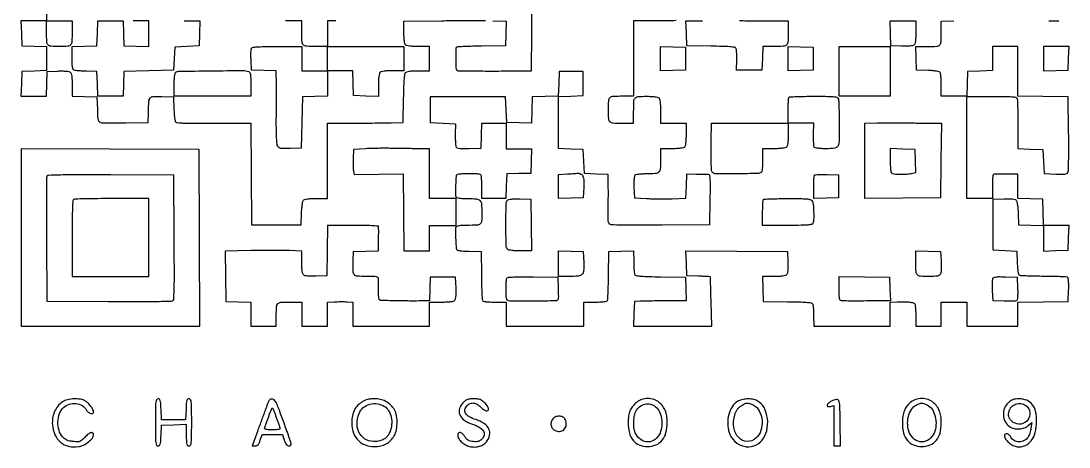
# Model space of a CAD drawing. Extents: x 156 to 936, y 100 to 969.
# Drawn here: x 156 to 936, y 100 to 417 of the extents above; entities that cross this region are included whole.
import ezdxf

# ---------------------------------------------------------------- set-up
doc = ezdxf.new("R2010")
doc.units = 0

msp = doc.modelspace()

# ---------------------------------------------------------------- linework, layer by layer
for points in [[(507.286606, 417.180521), (517.073213, 416.861042), (516.786606, 407.680521), (516.5, 398.5), (499.033473, 398.2739, 0.002222), (492.258457, 398.156088, 0.003369), (486.368209, 397.987764, 0.001287), (481.311943, 397.796131, 0.081669), (480.445144, 397.617323, 0.301769), (479.660741, 396.514457, 0.005939), (479.514072, 389.252542, 0.007404), (479.56049, 382.101789, 0.193383), (480.301653, 380.365014, 0.195847), (481.183741, 379.993528, 0.000551), (494.223843, 379.853995, 0.00307), (509.210664, 379.802175, 0.001776), (527.234427, 379.914532), (535.968853, 380), (536.234427, 408.25), (536.5, 436.5)], [(175.213788, 426.75), (174.927576, 417), (165.426262, 417), (155.924948, 417), (156.212474, 407.75), (156.5, 398.5), (165.75, 398.212474), (175, 397.924948), (175, 389), (175, 380.075052), (165.75, 379.787526), (156.5, 379.5), (156.212474, 370.25), (155.924948, 361), (165.424948, 361), (174.924948, 361), (175.212474, 370.25), (175.5, 379.5), (183.344796, 379.793771, -0.01153), (186.735348, 379.842502, -0.021342), (189.485252, 379.701133, -0.023545), (191.568167, 379.405224, -0.126804), (192.594796, 378.921326, -0.14531), (193.250556, 377.94081, -0.038548), (193.672919, 376.085306, -0.027224), (193.925268, 373.359698, -0.009472), (194, 369.415081), (194, 361.075052), (203.25, 360.787526), (212.5, 360.5), (212.787398, 351.259666, 0.00489), (213.017269, 345.638586, 0.049911), (213.366243, 343.335649, 0.13999), (214.057919, 342.15054, 0.131433), (215.287398, 341.47415, 0.054074), (216.813387, 341.269145, 0.002906), (221.696923, 341.172986, 0.004518), (227.518327, 341.144811, 0.003277), (234, 341.214485), (250.5, 341.5), (250.75303, 349, -0.008062), (251.174048, 357.439007, -0.161069), (252.131127, 359.798383, -0.21244), (254.224343, 360.802761, -0.015449), (260.778718, 360.788514), (269.5, 360.5), (269.792098, 351.532999, 0.009858), (269.991754, 347.71747, 0.020103), (270.327592, 344.736728, 0.019888), (270.755925, 342.535291, 0.190822), (271.292098, 341.766591, 0.119292), (272.152746, 341.455183, 0.008999), (274.642054, 341.226232, 0.012014), (277.656184, 341.076334, 0.008841), (281, 341.049645, -0.001776), (285.49149, 341.077261, -0.000498), (292.507405, 341.08848, -0.000503), (300.44064, 341.085285, -0.000529), (308.237975, 341.066053), (326.97595, 341), (327.237975, 303.25), (327.5, 265.5), (346, 265.5), (364.5, 265.5), (364.793676, 273.950164, -0.011302), (364.984907, 277.281363, -0.014976), (365.317974, 280.299919, -0.012295), (365.728174, 282.772011, -0.126595), (366.166121, 283.700164, -0.156365), (367.086773, 284.287489, -0.030268), (369.047251, 284.679019, -0.024242), (371.828796, 284.92478, -0.009913), (375.622445, 285), (384, 285), (384, 313), (384, 341), (403.25, 341.051866, 0.000795), (411.280046, 341.086266, 0.000744), (419.489062, 341.146698, 0.00074), (426.775528, 341.221965, 0.00255), (431.5, 341.301866), (440.5, 341.5), (440.773792, 359.426204, -0.004527), (440.958517, 367.018538, -0.009449), (441.267561, 372.9248, -0.006421), (441.652029, 377.490107, -0.150078), (442.146237, 378.676204, -0.153905), (443.081684, 379.279311, -0.032122), (445.017003, 379.67771, -0.024916), (447.787976, 379.924918, -0.00979), (451.622445, 380), (460, 380), (460, 389), (460, 398), (451.7, 398, -0.011084), (448.171507, 398.07823, -0.020332), (445.306878, 398.322289, -0.021091), (443.139671, 398.689458, -0.144849), (442.2, 399.2, -0.144716), (441.68986, 400.138347, -0.021123), (441.322551, 402.30037, -0.020371), (441.078321, 405.156334, -0.011144), (441, 408.670024), (441, 416.940048), (469.25, 417.220024, -0.001325), (480.783196, 417.303751, -0.001412), (492.076378, 417.32391, -0.001341), (501.792436, 417.287766, -0.006558)], [(277.519159, 417.080958, 0.009118), (280.787526, 417.015313), (289.075052, 417), (288.787526, 407.75), (288.5, 398.5), (279.5, 398), (270.5, 397.5), (270, 389), (269.5, 380.5), (251, 380), (232.5, 379.5), (232.212474, 370.25), (231.924948, 361), (222.5, 361), (213.075052, 361), (212.787526, 370.25), (212.5, 379.5), (204.722795, 379.653451, -0.006344), (201.636837, 379.753521, -0.008107), (198.79751, 379.927843, -0.006492), (196.431386, 380.142603, -0.065821), (195.472795, 380.372066, -0.20466), (194.748837, 381.074278, -0.059002), (194.309983, 382.606005, -0.032661), (194.065465, 385.148722, -0.007643), (194, 389.431089), (194, 397.924948), (203.25, 398.212474), (212.5, 398.5), (212.787526, 407.75), (213.075052, 417), (222.5, 417), (231.924948, 417), (232.212474, 407.75), (232.5, 398.5), (241.75, 398.212474), (251, 397.924948), (251, 407.462474), (251, 417), (242.75, 417.015313, -0.009158), (239.496014, 417.080961, -0.01219)], [(390.25, 417.118421), (384, 417), (384, 407.5), (384, 398), (376.081787, 398, -0.01141), (368.599988, 398.170753, -0.175208), (366.252746, 399.14255, -0.195511), (365.199638, 401.349521, -0.014768), (365, 408.106989), (365, 417), (356.622445, 417, -0.009913), (352.828796, 417.07522, -0.024242)], [(643.518395, 417.266784, -0.006279), (637.337215, 417.08053, -0.004181), (630.25, 417.015313), (612, 417), (612, 389), (612, 361), (604.081787, 361, 0.011337), (596.606774, 360.830484, 0.173918), (594.257297, 359.865438, 0.196524), (593.201771, 357.6723, 0.015117), (593, 351, 0.015117), (593.201771, 344.3277, 0.196524), (594.257297, 342.134562, 0.173918), (596.606774, 341.169516, 0.011337), (604.081787, 341), (612, 341), (612, 349.418213, -0.010005), (612.156607, 357.244008, -0.161926), (613.07514, 359.676299, -0.20716), (615.189663, 360.77743, -0.017893), (621.406989, 361, -0.0113), (624.882657, 360.921443, -0.02047), (627.716356, 360.676767, -0.021205), (629.865077, 360.309096, -0.144372), (630.8, 359.8, -0.147006), (631.316915, 358.838945, -0.020534), (631.681818, 356.584848, -0.019692), (631.923212, 353.57572, -0.010168), (632, 349.8), (632, 341), (641.5, 341), (651, 341), (651, 332.7, -0.011084), (650.92177, 329.171507, -0.020332), (650.677711, 326.306878, -0.021091), (650.310542, 324.139671, -0.144849), (649.8, 323.2, -0.144849), (648.860329, 322.689458, -0.021091), (646.693122, 322.322289, -0.020332), (643.828493, 322.07823, -0.011084), (640.3, 322), (632, 322), (632, 313.535184, -0.019541), (631.747095, 307.066377, -0.185306), (630.576232, 304.608758, -0.174336), (628.025017, 303.486153, -0.016894), (621.164659, 303.242215, 0.012121), (618.285041, 303.167334, 0.016617), (615.702217, 302.951249, 0.013361), (613.599425, 302.647585, 0.155039), (612.869802, 302.269802, 0.166473), (612.505587, 301.526244, 0.01268), (612.278758, 299.270008, 0.016344), (612.162057, 296.503195, 0.011688), (612.205143, 293.405143), (612.5, 285.5), (621.5, 285, 0.007696), (625.679788, 284.832276, 0.004096), (630.856514, 284.746744, 0.004076), (636.148465, 284.74581, 0.006325), (640.713665, 284.83998), (650.92733, 285.179961), (651.213665, 294.197453), (651.5, 303.214946), (658.75, 303.160104, -0.000521), (661.637597, 303.135255, -0.000651), (664.317419, 303.105912, -0.000523), (666.566746, 303.075999, -0.005055), (667.522065, 303.052632, -0.342758), (668.354512, 302.35858, -0.03727), (668.729129, 299.717237, -0.01797), (668.877884, 294.833057, -0.002255), (668.772065, 284.25), (668.5, 265.5), (633, 265.221131, -0.001552), (619.225383, 265.15567, -0.002349), (607.239013, 265.192203, -0.000886), (596.933256, 265.290289, -0.057029), (595.154086, 265.514256, -0.11711), (593.825334, 266.193093, -0.166736), (593.155155, 267.324187, -0.052855), (592.932823, 269.566114, -0.003833), (593.02269, 275.793125, 0.002581), (593.096355, 280.142824, 0.001641), (593.139354, 285.207481, 0.001648), (593.148854, 290.177656, 0.003057), (593.118604, 294.211067), (593, 302.922134), (584.25, 303.211067), (575.5, 303.5), (575, 312.5), (574.5, 321.5), (565.25, 321.787526), (556, 322.075052), (556, 341.5), (556, 360.924948), (565.25, 361.212474), (574.5, 361.5), (574.5, 370.5), (574.5, 379.5), (565.5, 379.5), (556.5, 379.5), (556.212947, 370.285765), (555.925895, 361.07153), (546.212947, 360.785765), (536.5, 360.5), (536.213341, 350.712959), (535.926682, 340.925919), (526.713341, 341.212959), (517.5, 341.5), (517, 351), (516.5, 360.5), (488.5, 360.5), (460.5, 360.5), (460.5, 351), (460.5, 341.5), (469.89728, 341), (479.294559, 340.5), (479.195023, 332.481767, 0.009257), (479.214321, 329.317887, 0.012307), (479.355856, 326.444913, 0.009652), (479.577556, 324.071502, 0.110732), (479.882313, 323.190421, 0.195688), (480.688781, 322.601513, 0.035863), (482.544125, 322.278175, 0.025454), (485.35646, 322.137584, 0.00793), (489.58457, 322.208654), (498.5, 322.5), (498.787526, 331.75), (499.075052, 341), (508.037526, 341), (517, 341), (517, 331.5), (517, 322), (526.537526, 322), (536.075052, 322), (535.787526, 312.769546), (535.5, 303.539092), (526.5, 303.481357), (517.5, 303.423622), (517.212474, 294.211811), (516.924948, 285), (507.962474, 285), (499, 285), (499, 292.918213, 0.005957), (498.962712, 296.048037, 0.007836), (498.849942, 298.901663, 0.005923), (498.690377, 301.279116, 0.071975), (498.489164, 302.168213, 0.225851), (497.824628, 302.80018, 0.044507), (496.176908, 303.180907, 0.028786), (493.568459, 303.391518, 0.00814), (489.49146, 303.418962, 0.007268), (486.191015, 303.339461, 0.010755), (483.301386, 303.165507, 0.006214), (480.89917, 302.938876, 0.171375), (480.336598, 302.669931, 0.185233), (479.783735, 301.428864, 0.004232), (479.492391, 294.857385, 0.006709), (479.350096, 288.513079, 0.091745), (479.747825, 286.25, 0.238079), (480.371831, 285.672867, 0.034568), (482.1164, 285.301334, 0.02622), (484.744941, 285.068639, 0.008967), (488.571805, 285, -0.022716), (494.981885, 284.708624, -0.186067), (497.559608, 283.435424, -0.169465), (498.744895, 280.695993, -0.018155), (499, 273.67273, -0.020616), (498.768334, 268.056582, -0.207812), (497.686016, 266.038363, -0.157753), (495.312888, 265.156377, -0.010728), (488.025201, 265, 0.009246), (484.301714, 264.931138, 0.03115), (481.879059, 264.689865, 0.048486), (480.341259, 264.283347, 0.21551), (479.69292, 263.642147, 0.086484), (479.428899, 262.297394, 0.008592), (479.415222, 258.999293, 0.008382), (479.553021, 254.376595, 0.002996), (479.899627, 247.787526, 0.225087), (480.393496, 246.886378, 0.104362), (481.642025, 246.330778, 0.039437), (484.104805, 246.004075, 0.005495), (489.25, 245.787526), (498.5, 245.5), (498.674687, 228.167454, 0.002847), (498.781066, 221.423068, 0.004211), (498.957838, 215.509967, 0.001961), (499.17023, 210.483481, 0.080236), (499.393302, 209.417454, 0.213171), (500.083368, 208.728855, 0.052384), (501.669877, 208.307476, 0.030903), (504.253657, 208.0661, 0.007841), (508.468615, 208), (517, 208), (517, 199), (517, 190), (546, 190), (575, 190), (575, 199), (575, 208), (583.531385, 208, 0.008361), (587.568191, 208.067507, 0.027777), (590.211364, 208.303323, 0.04074), (591.907835, 208.693309, 0.228086), (592.567404, 209.315056, 0.080497), (592.775835, 210.313702, 0.001701), (592.986659, 215.365328, 0.003897), (593.167451, 221.288609, 0.002611), (593.286019, 228.065056), (593.5, 245.5), (602.75, 245.787526), (612, 246.075052), (612.015313, 237.787526, 0.00868), (612.078009, 234.523794, 0.011689), (612.255038, 231.574133, 0.008866), (612.502193, 229.136695, 0.112262), (612.809897, 228.273353, 0.224357), (613.785498, 227.657029, 0.01105), (617.675066, 227.267063, 0.012194), (623.331725, 226.964479, 0.003561), (632.044584, 226.773353), (650.5, 226.5), (650.788933, 217.75), (651.077866, 209), (636.288933, 208.883644, 0.001141), (630.296966, 208.822826, 0.001274), (624.522374, 208.736314, 0.001173), (619.602212, 208.638516, 0.006758), (617, 208.545488), (612.5, 208.323687), (612.212474, 199.161843), (611.924948, 190), (641.051939, 190), (670.178929, 190), (669.663513, 208.25, 0.000349), (669.460569, 215.262389, 0.000572), (669.277748, 221.201063, 0.000043), (669.106975, 226.534878, 0.076478), (669.074048, 226.711067, 0.302353), (668.955888, 226.800178, 0.000581), (666.451439, 226.945007, 0.003668), (663.610208, 227.0851, 0.002231), (660.25, 227.211067), (651.5, 227.5), (651.212315, 236.762062), (650.924629, 246.024124), (688.712315, 245.762062), (726.5, 245.5), (726.793771, 237.655204, -0.01153), (726.842502, 234.264652, -0.021342), (726.701133, 231.514748, -0.023545), (726.405224, 229.431833, -0.126804), (725.921326, 228.405204, -0.145738), (724.937491, 227.748416, -0.038412), (723.071383, 227.326393, -0.027071), (720.32561, 227.074469, -0.009341), (716.340029, 227), (707.924948, 227), (708.212474, 217.75), (708.5, 208.5), (726.42884, 208.269648, -0.003537), (735.086693, 208.097155, -0.013226), (740.521167, 207.806436, -0.013619), (744.15532, 207.415607, -0.221227), (745.163527, 206.769648, -0.109021), (745.480915, 205.895714, -0.010097), (745.737155, 203.596397, -0.012625), (745.919988, 200.810835, -0.00958), (745.984687, 197.75), (746, 190), (774.5, 190), (803, 190), (803, 199), (803, 208), (808.25, 208.145367, -0.009633), (813.653544, 208.190849, -0.02604), (817.480604, 207.949749, -0.033923), (820.09988, 207.465533, -0.189724), (821.234687, 206.645729, -0.113049), (821.524812, 205.838549, -0.00895), (821.758058, 203.559995, -0.011785), (821.925243, 200.801948, -0.00875), (821.984687, 197.75), (822, 190), (831.5, 190), (841, 190), (841, 199), (841, 208), (850.5, 208), (860, 208), (860, 199), (860, 190), (879, 190), (898, 190), (898, 198.977935), (898, 207.955869), (916.75, 208.227935), (935.5, 208.5), (935.792979, 216.907021, 0.010316), (935.839659, 220.193345, 0.014716), (935.73505, 223.109325, 0.01059), (935.527995, 225.497896, 0.171078), (935.184355, 226.215645, 0.182578), (934.382383, 226.577852, 0.003244), (929.579486, 226.849771, 0.007667), (923.917253, 227.046516, 0.004982), (917.370032, 227.10829, -0.004041), (910.802974, 227.157893, -0.006076), (905.077422, 227.31704, -0.002722), (900.214455, 227.537894, -0.126353), (899.272624, 227.831509, -0.197612), (898.756422, 228.543937, -0.01937), (898.33017, 230.66752, -0.020395), (897.992896, 233.498673, -0.010772), (897.793967, 237.031844), (897.5, 245.5), (888.5, 246), (879.5, 246.5), (879.5, 265.5), (879.5, 284.5), (887.596055, 284.787955, -0.009286), (891.457614, 284.853535, -0.027996), (894.085746, 284.702074, -0.040696), (895.859712, 284.351899, -0.151604), (896.802379, 283.738119, -0.125475), (897.25258, 282.789423, -0.012743), (897.672773, 280.311068, -0.015307), (898.01277, 277.284084, -0.011626), (898.206324, 273.950164), (898.5, 265.5), (907.75, 265.212474), (917, 264.924948), (917, 255.424948), (917, 245.924948), (926.25, 246.212474), (935.5, 246.5), (935.787526, 255.75), (936.075052, 265), (926.573738, 265), (917.072424, 265), (916.786212, 274.75), (916.5, 284.5), (907.25, 284.787526), (898, 285.075052), (898, 294.037526), (898, 303), (894.25, 303.063812, 0.001061), (888.824567, 303.14462, 0.002363), (884.694676, 303.177849, 0.002294), (881.604901, 303.173929, 0.02054), (880.25, 303.110294, 0.305699), (879.655712, 302.628377, 0.039952), (879.287786, 300.953334, 0.026683), (879.063031, 298.251727, 0.007412), (879, 294), (879, 285), (869.5, 285), (860, 285), (860, 322.975), (860, 360.95), (878.402605, 360.95, -0.002514), (888.653985, 360.898456, -0.017926), (893.611218, 360.670735, -0.034195), (896.412054, 360.247094, -0.251592), (897.402605, 359.393213, -0.081867), (897.641758, 358.231569, -0.002236), (897.824515, 353.04128, -0.00457), (897.956662, 346.920078, -0.003111), (898, 339.955738), (898, 322.075052), (907.25, 321.787526), (916.5, 321.5), (917, 312.5), (917.5, 303.5), (926.221282, 303.211486, 0.004535), (931.728472, 303.079291, 0.056856), (933.798556, 303.284191, 0.168763), (934.859457, 303.929718, 0.112965), (935.502222, 305.211486, 0.056183), (935.718388, 306.89642, 0.001417), (935.814955, 314.612124, 0.003019), (935.847996, 323.6798, 0.002052), (935.780941, 334), (935.5, 360.5), (916.691845, 360.772279), (897.88369, 361.044558), (898.005816, 370.272279, 0.00159), (898.048065, 374.474552, 0.000931), (898.073276, 379.506544, 0.000931), (898.079743, 384.540656, 0.001584), (898.063971, 388.75), (898, 398), (888.5, 398), (879, 398), (879, 389.037526), (879, 380.075052), (869.75, 379.787526), (860.5, 379.5), (860.212474, 370.25), (859.924948, 361), (850.462474, 361), (841, 361), (840.984687, 369.25, 0.008579), (840.922928, 372.497876, 0.011582), (840.748704, 375.430835, 0.008725), (840.505619, 377.854929, 0.112667), (840.202843, 378.706033, 0.192561), (839.466763, 379.236162, 0.02067), (837.36687, 379.666992, 0.020911), (834.539342, 380.005667, 0.010674), (830.968156, 380.206033), (822.5, 380.5), (822.211067, 389.25), (821.922134, 398), (830.854078, 398, 0.014609), (837.641066, 398.198342, 0.194741), (839.853316, 399.248213, 0.176025), (840.828262, 401.589684, 0.011517), (841, 409.044262), (841, 416.924948), (850.25, 417.212474)], [(690.759931, 417.364071, 0.002287), (695.9624, 417.178303, 0.004625), (702.101301, 417.044039, 0.003154), (709.081787, 417), (727, 417), (727, 408.106989, -0.014731), (726.800918, 401.35105, -0.195095), (725.750265, 399.143822, -0.175573), (723.408204, 398.171303, -0.011494), (715.957145, 398), (708.077866, 398), (707.788933, 389.25), (707.5, 380.5), (698, 380.5), (688.5, 380.5), (688.723589, 388, 0.010252), (688.751165, 390.965086, 0.013465), (688.647973, 393.669944, 0.010955), (688.45332, 395.902467, 0.113081), (688.152198, 396.77002, 0.222817), (687.15015, 397.416603, 0.013657), (683.521988, 397.807236, 0.01325), (678.09193, 398.097716, 0.00353), (669.42861, 398.27002), (651.5, 398.5), (651.212474, 407.75), (650.924948, 417), (659.403457, 417, 0.009478), (663.215496, 417.07227, 0.024048)], [(920.955518, 417.05428, 0.011976), (928.520917, 417.199088)]]:
    msp.add_lwpolyline(points, format="xyb")
for points in [[(194, 409.081787, -0.011011), (193.836127, 401.641409, -0.16771), (192.902823, 399.279861, -0.201251), (190.774803, 398.212506, -0.016928), (184.5, 398, -0.016928), (178.225197, 398.212506, -0.201251), (176.097177, 399.279861, -0.16771), (175.163873, 401.641409, -0.011011), (175, 409.081787), (175, 417), (184.5, 417), (194, 417)], [(822, 408.622445, -0.009406), (821.9254, 404.657348, -0.027148), (821.673265, 401.921657, -0.03848), (821.251072, 400.060853, -0.145524), (820.594796, 399.078674, -0.126804), (819.568167, 398.594776, -0.023545), (817.485252, 398.298867, -0.021342), (814.735348, 398.157498, -0.01153), (811.344796, 398.206229), (803.5, 398.5), (803.212474, 407.75), (802.924948, 417), (812.462474, 417), (822, 417)], [(365, 389), (365, 380), (374.5, 380), (384, 380), (384, 389), (384, 398), (412.5, 398), (441, 398), (441, 389), (441, 380), (432.7, 380, 0.011084), (429.171507, 379.92177, 0.020332), (426.306878, 379.677711, 0.021091), (424.139671, 379.310542, 0.144849), (423.2, 378.8, 0.145015), (422.688958, 377.858679, 0.021051), (422.321964, 375.684979, 0.020283), (422.078116, 372.809501, 0.01101), (422, 369.262474), (422, 360.924948), (412.75, 361.212474), (403.5, 361.5), (403.212474, 370.75), (402.924948, 380), (393.462474, 380), (384, 380), (384, 370.537526), (384, 361.075052), (374.75, 360.787526), (365.5, 360.5), (365, 341.5), (364.5, 322.5), (356.306341, 322.210468, -0.006285), (351.485582, 322.100772, -0.049423), (349.257836, 322.298633, -0.114804), (347.957118, 322.873201, -0.109139), (347.015074, 323.971833, -0.101517), (346.541311, 325.564933, -0.008214), (346.233046, 329.943456, -0.00973), (346.03732, 335.630779, -0.004999), (346.002072, 342.761365, 0.000485), (346.031297, 349.918216, 0.000395), (346.049093, 357.58294, 0.000399), (346.054265, 364.641587, 0.001044), (346.043338, 369.712474), (346, 379.924948), (336.75, 380.212474), (327.5, 380.5), (327.203033, 387.906415, -0.007079), (327.126964, 390.841003, -0.009185), (327.144753, 393.531874, -0.007235), (327.23321, 395.773024, -0.078282), (327.421649, 396.656415, -0.271166), (328.308393, 397.365886, -0.018695), (331.625729, 397.724919, -0.014668), (336.956845, 397.944095, -0.002939), (346.468615, 398), (365, 398)], [(325.423943, 379.390812, -0.193232), (326.219122, 378.652743, -0.069217), (326.688692, 377.148906, -0.034374), (326.936951, 374.563238, -0.00675), (327, 369.893011), (327, 361), (298.5, 361), (270, 361), (270, 369.3, -0.011536), (270.078203, 372.689076, -0.018292), (270.318098, 375.582498, -0.01667), (270.667424, 377.853301, -0.150988), (271.130421, 378.730421, -0.194856), (273.199865, 379.606611, -0.000865), (297.6012, 379.945616, -0.001584), (321.214854, 380.158004, -0.093328)], [(764.369714, 358.75, -0.053306), (764.608155, 357.227261, -0.003468), (764.795566, 352.754687, -0.005016), (764.928735, 347.40948, -0.003719), (764.972691, 341.5, -0.004088), (764.858755, 327.563514, -0.110001), (764.000967, 323.988248, -0.253856), (761.749811, 322.384547, -0.030455), (755.442386, 322, -0.01068), (751.995969, 322.073625, -0.019913), (749.213201, 322.303836, -0.018152), (747.107202, 322.640806, -0.208511), (746.433326, 323.107881, -0.117655), (746.169804, 323.904844, -0.007623), (745.998316, 326.355507, -0.010773), (745.900484, 329.312529, -0.007807), (745.913946, 332.607881), (746.079273, 341), (736.539637, 341), (727, 341), (727, 332.7, -0.011084), (726.92177, 329.171507, -0.020332), (726.677711, 326.306878, -0.021091), (726.310542, 324.139671, -0.144849), (725.8, 323.2, -0.144849), (724.860329, 322.689458, -0.021091), (722.693122, 322.322289, -0.020332), (719.828493, 322.07823, -0.011084), (716.3, 322), (708, 322), (708, 313.559017, -0.009515), (707.927767, 309.763563, -0.024187), (707.689976, 307.018937, -0.029433), (707.315975, 305.111685, -0.192932), (706.75, 304.341387, -0.135018), (704.2039, 303.588429, -0.002142), (688.985113, 303.362592, -0.002295), (673.83549, 303.272224, -0.123837), (671.066086, 303.964767, -0.253603), (670.060235, 305.491352, -0.012755), (669.687475, 311.659742, -0.012242), (669.589256, 321.134411, -0.002758), (669.905676, 337.25), (670, 341), (698.5, 341), (727, 341), (727, 350.333333, -0.006664), (727.048313, 353.958217, -0.009979), (727.195833, 357.120833, -0.00536), (727.400449, 359.76298, -0.176136), (727.666667, 360.333333, -0.18772), (728.280166, 360.603105, -0.001727), (733.341781, 360.804167, -0.005544), (739.210819, 360.951871, -0.003519), (746.050035, 361, -0.001735), (757.69496, 360.959601, -0.028825), (761.559004, 360.709742, -0.110306), (763.410254, 360.050863, -0.189031)], [(831.765819, 341.037566), (841.031637, 341), (840.765819, 313.25), (840.5, 285.5), (812.25, 285.234427), (784, 284.968853), (784, 312.946901), (784, 340.924948), (793.25, 341.212474, -0.004375), (797.512192, 341.307635, -0.002418), (802.720312, 341.353137, -0.00241), (807.999657, 341.348281, -0.003875), (812.5, 341.287566, 0.001274), (817.00143, 341.203418, 0.000792), (822.284334, 341.126499, 0.000794), (827.497552, 341.067131, 0.001436)], [(412.5, 322), (403.5, 321.5), (403.199088, 314.520917, 0.008698), (403.126105, 311.680996, 0.009463), (403.155462, 308.919016, 0.009013), (403.267875, 306.558172, 0.045105), (403.473132, 305.251029), (404.048087, 302.960224), (422.274044, 303.174087), (440.5, 303.38795), (440.765335, 274.693975), (441.030671, 246), (450.515335, 246), (460, 246), (460, 255.5), (460, 265), (470, 265), (480, 265), (480, 275), (480, 285), (470, 285), (460, 285), (460, 303.5), (460, 322), (451.25, 322.025233, -0.001676), (447.148452, 322.050808, -0.00085), (441.985937, 322.109079, -0.000844), (436.657719, 322.187272, -0.00126), (432, 322.275233, 0.00536), (427.324599, 322.325187, 0.00352), (421.940625, 322.2871, 0.003541), (416.698949, 322.175986, 0.006806)], [(803, 313.144515, 0.006687), (803.062877, 308.443624, 0.034414), (803.311272, 305.851928, 0.069706), (803.782488, 304.347501, 0.192751), (804.581787, 303.606989, 0.078039), (806.798187, 303.133083, 0.014165), (811.014952, 303.021077, 0.0162), (815.448713, 303.172638, 0.032719), (818.912002, 303.6324), (822.074004, 304.264801), (821.787002, 312.8824), (821.5, 321.5), (812.25, 321.787526), (803, 322.075052)], [(269.759817, 255.860756, -0.000764), (269.87272, 227.927169, -0.00799), (269.718396, 216.469094, -0.011301), (269.378632, 209.947145, -0.290193), (268.367296, 208.58745, -0.089452), (267.032792, 208.333595, -0.000479), (253.803136, 208.219928, -0.002086), (238.709184, 208.167691, -0.00132), (221.107479, 208.226694), (175.5, 208.5), (175.239372, 254.5, -0.000997), (175.174287, 272.225103, -0.001596), (175.197198, 287.357597, -0.000282), (175.267665, 300.72814, -0.090314), (175.461789, 301.759906, -0.301449), (176.45055, 302.464468, -0.003096), (185.402033, 302.70934, -0.005599), (198.68089, 302.841585, -0.001079), (222.722417, 302.759906), (269.5, 302.5)], [(573.355068, 302.729635, -0.118939), (574.231523, 301.694669, -0.077992), (574.7107, 300.199929, -0.040111), (574.889038, 297.806547, -0.007825), (574.796198, 293.479635), (574.5, 285.5), (565.25, 285.212474), (556, 284.924948), (556, 293.916784), (556, 302.90862), (562.75, 303.25845, 0.001925), (565.412595, 303.406725, 0.002572), (567.828231, 303.563051, 0.001796), (569.852087, 303.711788, 0.026494), (570.55887, 303.80414, -0.102551), (571.085003, 303.792835, -0.035266), (571.817038, 303.569296, -0.033296), (572.612122, 303.201335, -0.032852)], [(764.5, 294), (764.5, 285.5), (755.25, 285.212474), (746, 284.924948), (746, 293.295808, -0.007823), (746.050987, 296.554218, -0.011498), (746.206402, 299.414128, -0.006974), (746.42319, 301.783768, -0.171713), (746.702644, 302.369311, -0.179987), (747.290922, 302.638564, -0.007016), (749.709672, 302.781547, -0.011703), (752.626528, 302.84459, -0.007913), (755.952644, 302.785977), (764.5, 302.5)], [(195.25, 284.337719, 0.286605), (194.579791, 283.416621, 0.006896), (194.265434, 277.906228, 0.008864), (194.055066, 269.647433, 0.001935), (194, 255.416667), (194, 227), (222.5, 227), (251, 227), (251, 256), (251, 285), (223.75, 284.921053, 0.001717), (213.21496, 284.854351, 0.002675), (204.1375, 284.717133, 0.000767), (196.247198, 284.543529, 0.090243)], [(535.771593, 265.25), (536.043186, 246), (527.721593, 246, -0.011041), (524.182436, 246.078164, -0.020304), (521.311564, 246.322102, -0.021068), (519.140621, 246.68917, -0.144945), (518.2, 247.2, -0.195008), (517.055807, 249.904635, -0.003699), (516.936703, 265.495878, -0.003697), (517.048215, 281.087648, -0.195135), (518.191146, 283.791146, -0.146226), (519.1348, 284.300562, -0.025572), (521.15366, 284.612866, -0.022377), (523.902136, 284.771344, -0.010691), (527.441146, 284.741146), (535.5, 284.5)], [(744.984229, 283.029468, -0.104447), (745.691227, 280.600635, -0.012568), (745.971512, 274.997791, -0.013653), (745.957751, 269.395406, -0.084361), (745.393011, 266.581787, -0.24904), (744.393178, 265.711497, -0.036273), (741.640441, 265.27975, -0.018295), (736.723448, 265.051073, -0.002472), (726.393011, 265), (708, 265), (708, 274.333333, -0.00624), (708.045201, 277.955241, -0.009408), (708.183312, 281.108312, -0.004798), (708.37445, 283.751601, -0.177741), (708.624042, 284.290709, -0.188179), (709.200408, 284.543542, -0.001586), (714.164327, 284.733304, -0.005308), (719.908699, 284.873625, -0.00336), (726.608272, 284.921102, -0.002293), (737.112617, 284.87678, -0.023448), (741.455534, 284.634664, -0.063614), (743.764699, 284.094872, -0.182668)], [(383.772065, 246.25), (383.5, 227.5), (375.655204, 227.206229, -0.01153), (372.264652, 227.157498, -0.021342), (369.514748, 227.298867, -0.023545), (367.431833, 227.594776, -0.126804), (366.405204, 228.078674, -0.14531), (365.749444, 229.05919, -0.038548), (365.327081, 230.914694, -0.027224), (365.074732, 233.640302, -0.009472), (365, 237.584919), (365, 245.924948), (355.75, 246.212474, 0.006006), (350.921752, 246.304522, 0.001794), (343.556063, 246.330025, 0.001799), (335.284859, 246.29923, 0.001946), (327.228086, 246.208889), (307.956172, 245.917778), (308.228086, 227.208889), (308.5, 208.5), (317.75, 208.212474), (327, 207.924948), (327, 198.962474), (327, 190), (336.5, 190), (346, 190), (346, 197.418213, -0.01257), (346.178205, 204.50542, -0.179949), (347.159562, 206.785965, -0.190034), (349.370658, 207.807402, -0.014293), (356.106989, 208), (365, 208), (365, 199), (365, 190), (374.5, 190), (384, 190), (384, 198.90745), (384, 207.814901), (389.25, 208.15745, -0.009119), (391.570064, 208.26638, -0.006247), (394.20625, 208.309049, -0.006299), (396.747709, 208.28641, -0.012681), (398.75, 208.192502), (403, 207.885004), (403, 198.942502), (403, 190), (431.5, 190), (460, 190), (460, 199), (460, 208), (468.877555, 208, 0.008604), (473.115918, 208.072939, 0.026154), (475.985801, 208.322413, 0.03755), (477.917544, 208.742376, 0.148308), (478.921326, 209.405204, 0.126804), (479.405224, 210.431833, 0.023545), (479.701133, 212.514748, 0.021342), (479.842502, 215.264652, 0.01153), (479.793771, 218.655204), (479.5, 226.5), (470, 226.5), (460.5, 226.5), (460.211067, 217.75), (459.922134, 209), (456.711067, 208.883093, -0.009882), (448.124204, 208.740304, -0.004112), (436.530359, 208.872022, -0.000954), (424.30936, 209.134713, -0.133325), (422.927518, 209.544796, -0.206587), (422.513411, 210.13757, -0.019412), (422.217558, 211.930682, -0.021973), (422.032814, 214.213163, -0.01446), (422.011976, 216.848509, 0.001543), (422.059932, 219.523443, 0.001809), (422.088404, 222.060187, 0.001591), (422.097887, 224.204244, 0.011143), (422.075876, 225.25, 0.215033), (421.613833, 226.166514, 0.122954), (420.469211, 226.699174, 0.042525), (418.141593, 226.946532, 0.005219), (413.019052, 227, -0.015115), (406.276854, 227.203869, -0.204933), (404.123542, 228.283431, -0.174071), (403.232576, 230.671376, -0.010345), (403.297275, 238.5), (403.5, 245.5), (412.75, 245.787526), (422, 246.075052), (422.1, 252.037526, 0.000624), (422.138281, 254.503629, 0.000614), (422.170625, 256.982898, 0.000603), (422.19368, 259.155789, 0.002351), (422.2, 260.5, 0.003563), (422.192656, 261.530469, 0.003578), (422.170625, 262.559375, 0.003495), (422.138721, 263.456369, 0.014282), (422.1, 264, 0.36553), (421.632391, 264.453646, 0.004247), (417.006965, 264.735509, 0.009219), (411.046129, 264.937842, 0.003873), (403.022065, 265), (384.044131, 265)], [(574.796198, 237.520365, -0.024754), (574.7176, 231.179672, -0.188489), (573.484212, 228.521953, -0.172538), (570.711576, 227.277182, -0.02007), (563.80887, 227), (556, 227), (556, 236.537526), (556, 246.075052), (565.25, 245.787526), (574.5, 245.5)], [(840.800912, 238.520917, -0.011613), (840.949335, 231.050105, -0.155588), (840.117778, 228.472457, -0.21578), (838.049347, 227.27441, -0.024992), (832.562735, 227, -0.012647), (825.488356, 227.178969, -0.18058), (823.211023, 228.163074, -0.189458), (822.191632, 230.379282, -0.01416), (822, 237.144515), (822, 246.075052), (831.25, 245.787526), (840.5, 245.5)], [(555.788933, 217.75, -0.003986), (555.929954, 212.118416, -0.059913), (555.729292, 210.169909, -0.207982), (555.077294, 209.280208, -0.12197), (553.788933, 208.902025, -0.008122), (546.106475, 208.698132, -0.002158), (533.848141, 208.624899, -0.000673), (520.770448, 208.620806, -0.054526), (518.75, 208.843909, -0.184097), (517.843233, 209.44194, -0.106628), (517.314438, 210.654645, -0.043307), (517.059071, 212.921565, -0.006404), (517, 217.533298, -0.009167), (517.069397, 221.318226, -0.026052), (517.303185, 223.94527, -0.033844), (517.675341, 225.70413, -0.229744), (518.25, 226.349083, -0.092061), (519.212108, 226.551853, -0.001699), (524.420313, 226.659746, -0.004124), (530.511466, 226.71497, -0.002738), (537.5, 226.682416), (555.5, 226.5)], [(802.788933, 217.75), (803.077866, 209), (791.788933, 208.850714, -0.001484), (783.284179, 208.763495, -0.002204), (775.834825, 208.742051, -0.00211), (769.813442, 208.776666, -0.013344), (766.75, 208.889005, -0.213277), (765.833287, 209.370457, -0.119976), (765.301568, 210.535596, -0.042118), (765.053808, 212.883608, -0.005236), (765, 218.022065), (765, 227.044131), (783.75, 226.772065), (802.5, 226.5)], [(897.793098, 218.085653, -0.0096), (897.849924, 214.447969, -0.021419), (897.721562, 211.684132, -0.022246), (897.452243, 209.682194, -0.212884), (896.978958, 208.986995, -0.120187), (896.18605, 208.729198, -0.008096), (893.792375, 208.587972, -0.011261), (890.902127, 208.529524, -0.008183), (887.68586, 208.589565), (879.5, 208.876445), (879.205027, 216.599832, -0.006933), (879.130664, 219.658315, -0.009028), (879.151984, 222.459133, -0.007051), (879.244802, 224.791815, -0.078293), (879.438673, 225.700781, -0.222283), (880.127059, 226.364206, -0.05328), (881.715903, 226.724548, -0.030281), (884.338027, 226.871594, -0.007113), (888.733647, 226.789171), (897.5, 226.5)], [(186.897883, 133.741929, 0.07347), (183.429031, 130.617455, 0.068551), (180.914474, 126.552848, 0.065869), (179.520685, 121.805725, 0.059323), (179.338636, 116.683358, 0.083319), (181.233158, 109.240134, 0.114707), (185.361594, 103.740219, 0.118806), (191.369591, 100.748827, 0.093852), (198.647769, 100.469888, 0.076477), (202.419858, 101.642966, 0.053144), (206.206299, 104.018734, 0.055357), (209.098362, 106.863431, 0.172443), (210, 109.4, 0.237529), (209.394555, 110.602562, 0.238894), (208.070458, 110.828448, 0.095183), (205.962097, 109.704351, 0.033774), (203.443787, 107.37172, -0.019924), (201.250722, 105.224574, -0.097042), (199.767855, 104.332676, -0.093453), (198.031557, 104.049525, -0.017772), (194.82033, 104.243242, -0.022887), (192.065448, 104.635849, -0.057273), (190.128658, 105.23868, -0.066291), (188.549766, 106.203578, -0.040181), (186.961985, 107.716516, -0.111859), (184.253185, 112.600154, -0.078397), (183.452581, 118.862486, -0.079279), (184.616587, 124.996033, -0.119974), (187.601015, 129.506038, -0.11117), (191.854016, 131.975026, -0.100204), (196.923806, 132.508335, -0.106848), (201.541288, 131.040312, -0.144196), (204.556065, 127.891583, 0.094687), (205.92713, 126.146917, 0.099648), (207.822152, 125.068721, 0.174895), (209.328153, 125.110362, 0.308478), (210, 126.095708, 0.121239), (209.543287, 127.951543, 0.037083), (208.005382, 130.422437, 0.037564), (205.996953, 132.778293, 0.064133), (203.960167, 134.364459, 0.092205), (200.258118, 135.714442, 0.050606), (195.426854, 136.027251, 0.050431), (190.598508, 135.360381, 0.087349)], [(256, 118.5, 0.00187), (256.041285, 107.461115, 0.025991), (256.277971, 103.484496, 0.097008), (256.853053, 101.656723, 0.274756), (257.957936, 101, 0.164207), (259.008978, 101.354742, 0.160667), (259.64141, 102.276855, 0.055115), (259.981863, 104.231624, 0.006162), (260.207936, 108.75), (260.5, 116.5), (269.75, 116.787526), (279, 117.075052), (279, 109.037526, 0.005313), (279.051287, 104.211383, 0.055714), (279.312208, 102.254691, 0.176373), (279.921542, 101.350583, 0.158458), (281, 101, 0.267644), (282.131287, 101.652291, 0.103099), (282.721429, 103.4375, 0.026629), (282.959338, 107.362042, 0.001825), (283, 118.5, 0.00187), (282.958715, 129.538885, 0.025991), (282.722029, 133.515504, 0.097008), (282.146947, 135.343277, 0.274756), (281.042064, 136, 0.164207), (279.991022, 135.645258, 0.160667), (279.35859, 134.723145, 0.055115), (279.018137, 132.768376, 0.006162), (278.792064, 128.25), (278.5, 120.5), (269.5, 120.5), (260.5, 120.5), (260.207936, 128.25, 0.006162), (259.981863, 132.768376, 0.055115), (259.64141, 134.723145, 0.160667), (259.008978, 135.645258, 0.164207), (257.957936, 136, 0.274756), (256.853053, 135.343277, 0.097008), (256.277971, 133.515504, 0.025991), (256.041285, 129.538885, 0.00187)], [(339.912121, 133.31934, 0.003562), (338.16827, 128.716188, 0.000674), (335.057858, 120.291063, 0.000734), (331.93952, 111.770732, 0.002549), (329.960006, 106.25), (328.107723, 101), (330.334695, 101, 0.099735), (331.491875, 101.233141, 0.114842), (332.402612, 101.892034, 0.074191), (333.195504, 103.135349, 0.021693), (334.030834, 105.25), (335.5, 109.5), (343, 109.5), (350.5, 109.5), (351.969166, 105.25, 0.021645), (352.806071, 103.130766, 0.074599), (353.599076, 101.888969, 0.115448), (354.511886, 101.232221, 0.09877), (355.675985, 101, 0.281475), (356.780939, 101.675557, 0.188644), (356.933659, 103.191742, 0.018811), (355.686352, 107.083784, 0.000342), (348.270011, 127.5, 0.009463), (346.688421, 131.601456, 0.040537), (345.507187, 133.938438, 0.074612), (344.407321, 135.249618, 0.145575), (343.18049, 135.81934, 0.077684), (342.094766, 135.809108, 0.122734), (341.244688, 135.440923, 0.098995), (340.546676, 134.64584, 0.038488)], [(409.989831, 133.75, 0.042363), (406.542746, 130.949578, 0.071666), (404.263431, 128.01741, 0.070906), (402.8895, 124.538333, 0.040605), (402.198619, 120.069123, 0.081124), (402.911362, 112.143409, 0.11521), (406.172613, 105.894228, 0.120822), (411.724865, 101.931087, 0.095146), (419.003667, 100.533333, 0.051935), (423.769735, 101.029725, 0.072523), (427.785875, 102.50642, 0.075401), (431.099886, 105.013507, 0.061725), (433.788956, 108.555726, 0.087618), (435.451276, 113.092089, 0.04926), (435.909909, 118.95863, 0.049669), (435.222339, 124.676416, 0.105058), (433.37717, 128.718033, 0.048799), (430.401791, 132.008518, 0.067425), (427.127631, 134.265243, 0.067691), (423.381335, 135.563762, 0.049661), (419, 136, 0.020483), (416.093848, 135.880898, 0.040721), (413.821794, 135.506499, 0.047379), (411.875868, 134.819467, 0.040897)], [(484.923077, 133.076923, 0.12281), (482.314383, 128.734837, 0.172178), (482.513481, 124.254135, 0.142292), (485.64801, 120.282211, 0.076625), (491.262675, 117.450911, -0.043782), (496.922372, 115.047257, -0.123865), (500.081449, 112.188146, -0.203757), (500.666192, 109.092867, -0.143498), (498.945181, 105.945181, -0.056234), (497.733417, 104.979127, -0.071904), (496.429758, 104.401417, -0.059918), (494.83564, 104.154152, -0.026746), (492.708847, 104.195181, -0.029494), (490.442877, 104.495435, -0.081564), (488.938041, 105.05068, -0.087037), (487.745942, 106.034325, -0.036823), (486.513666, 107.71148, 0.061947), (484.779923, 109.838919, 0.128357), (482.920872, 110.873813, 0.259966), (481.593285, 110.52628, 0.204296), (481, 109.134859, 0.127823), (481.607675, 106.796683, 0.064939), (483.430568, 104.339289, 0.060176), (486.030054, 102.225719, 0.067944), (488.957187, 100.894681, 0.058255), (492.894555, 100.199664, 0.073255), (496.579865, 100.524474, 0.078492), (499.814752, 101.857294, 0.081129), (502.439719, 104.11073, 0.119221), (504.8112, 108.871082, 0.168229), (504.302355, 113.543675, 0.136442), (500.792962, 117.601763, 0.069439), (494.666154, 120.545594, -0.046194), (489.643493, 122.678496, -0.128007), (486.853214, 125.270259, -0.20363), (486.378549, 128.105633, -0.138246), (488, 131, -0.098974), (490.309638, 132.540059, -0.123232), (492.854524, 132.91313, -0.110925), (495.477131, 132.042233, -0.06958), (498, 130, 0.043599), (500.176119, 128.043549, 0.103435), (502.137726, 127.122427, 0.227216), (503.425299, 127.402209, 0.231504), (504, 128.576923, 0.115959), (503.812648, 129.373898, 0.028583), (503.141346, 130.549279, 0.027718), (502.195777, 131.842082, 0.024625), (501.076923, 133.076923, 0.034195), (499.312711, 134.615022, 0.0755), (497.746639, 135.466418, 0.065802), (495.864647, 135.879026, 0.021106), (493, 136, 0.021106), (490.135353, 135.879026, 0.065802), (488.253361, 135.466418, 0.0755), (486.687289, 134.615022, 0.034195)], [(614.040808, 133.380884, 0.049216), (611.104766, 130.370745, 0.071388), (609.224315, 127.176371, 0.064613), (608.202983, 123.344348, 0.032868), (607.875, 118.360317, 0.060447), (608.801432, 110.72511, 0.110583), (611.582366, 105.136958, 0.127356), (616.157239, 101.76328, 0.095807), (622.320188, 100.571429, 0.096365), (628.554185, 101.784167, 0.126127), (633.20882, 105.215148, 0.110081), (636.050264, 110.873383, 0.061605), (637, 118.552355, 0.036898), (636.651095, 123.273853, 0.058941), (635.591858, 127.172762, 0.064858), (633.748719, 130.448191, 0.057363), (631.059249, 133.296691, 0.096425), (627.210883, 135.435434, 0.077667), (622.530102, 136.190673, 0.077971), (617.859638, 135.481554, 0.098618)], [(689.191858, 133.975602, 0.118612), (685.342956, 130.140278, 0.073735), (682.825649, 124.249463, 0.068894), (682.010505, 117.435785, 0.076157), (683.136065, 110.899223, 0.122754), (687.317302, 104.330139, 0.131667), (693.992096, 100.702256, 0.138134), (701.33732, 100.985216, 0.140477), (707.400004, 105.063531, 0.116925), (711.060025, 112.327817, 0.087822), (711.587165, 121.293917, 0.092607), (709.04614, 129.474809, 0.153105), (703.953117, 134.524244, 0.076307), (700.569236, 135.664173, 0.052488), (696.523936, 135.938581, 0.05242), (692.503183, 135.3642, 0.07536)], [(701.032733, 131.483073, -0.154872), (705.498927, 127.024423, -0.099839), (707.535804, 119.938904, -0.096715), (706.690312, 112.416484, -0.134685), (703.038128, 106.75, -0.190748), (696.425028, 104.309358, -0.204155), (690.170843, 107.148854, -0.149671), (686.576965, 114.690605, -0.109864), (687.240853, 123.987329, -0.032961), (688.046679, 126.154194, -0.046542), (689.06043, 127.945656, -0.049145), (690.339535, 129.445353, -0.04338), (691.93819, 130.737329, -0.028266), (694.600919, 132.320725, -0.099866), (696.503353, 132.869608, -0.10607), (698.406176, 132.621742, -0.034105)], [(759.25, 134.266966, 0.0524), (756.908906, 132.767927, 0.177961), (755.985285, 131.242085, 0.415761), (756.587512, 130.354117, 0.108602), (758.5, 130.410644), (761, 131.038104), (761, 116.019052), (761, 101), (763.523614, 101), (766.047228, 101), (765.773614, 118.237194, 0.003866), (765.472216, 131.003186, 0.089024), (764.718468, 134.558395, 0.357152), (762.951468, 135.519661, 0.069361)], [(817.940751, 133.296691, 0.058414), (815.207372, 130.389514, 0.067334), (813.372553, 127.058159, 0.059227), (812.336542, 123.011879, 0.033097), (812, 117.933248, 0.062906), (812.937075, 110.514544, 0.111288), (815.733858, 105.048785, 0.126017), (820.316014, 101.739606, 0.094527), (826.455307, 100.582718, 0.094531), (832.61286, 101.771661, 0.124531), (837.226797, 105.114792, 0.110625), (840.051069, 110.598106, 0.063905), (841, 117.992281, 0.033434), (840.662316, 123.036679, 0.059215), (839.62422, 127.068915, 0.06711), (837.788649, 130.394928, 0.058312), (835.059249, 133.296691, 0.0963), (831.184725, 135.451236, 0.079037), (826.5, 136.196424, 0.079037), (821.815275, 135.451236, 0.0963)], [(830.429716, 131.466328, -0.138101), (834.118203, 128.247342, -0.084115), (836.444723, 122.908543, -0.076942), (837.010895, 116.602823, -0.083127), (835.605633, 110.598574, -0.132623), (831.867105, 105.776415, -0.163331), (826.5, 103.975137, -0.163331), (821.132895, 105.776415, -0.132623), (817.394367, 110.598574, -0.081349), (815.973115, 116.575903, -0.076096), (816.480404, 122.840575, -0.083387), (818.721098, 128.153816, -0.13765), (822.320985, 131.386706, -0.016376), (824.917752, 132.563238, -0.096003), (826.378453, 132.861222, -0.096758), (827.839577, 132.590664, -0.016765)], [(890.981047, 133.25, 0.113888), (888.046961, 129.055186, 0.108042), (887.173561, 123.915144, 0.111008), (888.526297, 118.989942, 0.126061), (891.82031, 115.382082, 0.090023), (895.102009, 113.992754, 0.068003), (899.009537, 113.659343, 0.069405), (902.777155, 114.381057, 0.104213), (905.645998, 116.083333), (908.275716, 118.5), (907.727904, 114.211901, -0.025357), (907.40073, 112.390853, -0.020163), (906.87022, 110.464911, -0.020594), (906.231531, 108.716788, -0.047177), (905.577396, 107.477778, -0.134979), (902.746556, 104.982787, -0.114999), (898.855137, 104.091757, -0.122282), (895.154036, 105.025991, -0.164628), (892.805476, 107.527588, 0.108255), (891.619312, 109.110144, 0.127971), (889.945705, 109.933855, 0.205756), (888.59487, 109.655754, 0.245223), (888, 108.515777, 0.157762), (888.774659, 106.121733, 0.059334), (891.190785, 103.499003, 0.057204), (894.363389, 101.358349, 0.089537), (897.5, 100.385734, 0.13112), (903.311503, 101.196814, 0.13024), (907.963684, 104.795817, 0.103105), (910.957036, 111.026791, 0.059854), (911.978038, 119.29966, 0.055192), (911.191047, 126.623744, 0.112406), (908.733337, 131.828215, 0.133212), (904.598789, 134.912175, 0.094279), (898.880918, 136, 0.025065), (896.284748, 135.86977, 0.058754), (894.390693, 135.450966, 0.064319), (892.750901, 134.631477, 0.035447)], [(345.97809, 122.25, 0.000112), (346.909719, 119.573636, 0.000144), (347.766747, 117.115625, 0.000109), (348.486264, 115.055356, 0.001267), (348.77001, 114.25, -0.333393), (348.590639, 113.674895, -0.103243), (347.709664, 113.282428, -0.043297), (345.962067, 113.059636, -0.010066), (343, 113, -0.010028), (340.035153, 113.059469, -0.043418), (338.290441, 113.282055, -0.104405), (337.415036, 113.674804, -0.333849), (337.239258, 114.25, 0.001342), (337.528838, 115.055384, 0.000115), (338.262832, 117.115625, 0.000152), (339.137054, 119.573636, 0.000118), (340.087305, 122.25, -0.007071), (341.046733, 124.837524, -0.011286), (341.947255, 127.017188, -0.00527), (342.758543, 128.810232, -0.291715), (343.056126, 129, -0.293254), (343.352527, 128.809802, -0.005311), (344.151233, 127.017188, -0.011342), (345.036623, 124.837532, -0.007102)], [(426.560046, 130.368699, -0.118357), (429.610318, 127.128004, -0.076212), (431.472023, 122.290692, -0.071932), (431.864942, 116.815752, -0.08229), (430.638016, 111.717881, -0.054146), (428.88399, 108.571606, -0.083534), (426.69109, 106.370124, -0.082463), (423.876533, 104.989242, -0.051464), (420.260131, 104.298513, -0.129127), (413.187799, 105.519412, -0.150681), (408.112076, 110.033435, -0.135517), (406.130164, 117.047082, -0.096956), (407.656107, 125.098547, -0.120664), (410.76762, 129.449803, -0.109932), (415.641072, 132.054674, -0.106566), (421.288953, 132.391416, -0.107223)], [(628.352379, 130.17445, -0.098238), (631.175398, 126.393602, -0.070324), (632.76479, 121.346808, -0.067135), (632.934328, 115.810482, -0.073211), (631.605633, 110.598574, -0.12834), (627.997655, 105.862983, -0.159333), (622.819124, 103.981836, -0.15784), (617.492715, 105.517324, -0.1256), (613.494289, 110.011044, -0.082621), (612.390934, 113.427455, -0.03806), (612.056334, 118.103552, -0.03799), (612.439545, 122.848135, -0.071755), (613.570985, 126.508347, -0.106783), (616.350965, 130.121344, -0.11528), (620.303287, 132.142246, -0.120662), (624.597851, 132.154929, -0.124735)], [(905.25, 129.846575, -0.200088), (906.981371, 124.391017, -0.192556), (904.360771, 119.207786, -0.187417), (898.817521, 117.173698, -0.19402), (893.454545, 119.454545, -0.06013), (891.865048, 121.480399, -0.100344), (891.134395, 123.512577, -0.094641), (891.23213, 125.753419, -0.048844), (892.144491, 128.417777, -0.144251), (894.513652, 131.151638, -0.115921), (898.199007, 132.452821, -0.113108), (902.152616, 131.989466, -0.132417)], [(551.381202, 120.459036, 0.11046), (550.486738, 118.082772, 0.11798), (550.721847, 115.612498, 0.11645), (552.055842, 113.492378, 0.10562), (554.241874, 112.100858, 0.14779), (557.68067, 111.884108, 0.162935), (560.510002, 113.632597, 0.153272), (561.825885, 116.833404, 0.129058), (561.200311, 120.45971, 0.159667), (559.377944, 122.438831, 0.1282), (556.561607, 123.1728, 0.119681), (553.591053, 122.451212, 0.12927)]]:
    msp.add_lwpolyline(points, format="xyb", close=True)
for points in [[(650.5, 389), (650.5, 380.5), (641.25, 380.212474), (632, 379.924948), (632, 389), (632, 398.075052), (641.25, 397.787526), (650.5, 397.5)], [(745.5, 389), (745.5, 380.5), (736.25, 380.212474), (727, 379.924948), (727, 389), (727, 398.075052), (736.25, 397.787526), (745.5, 397.5)], [(802.95, 379.5), (802.95, 361), (783.975, 361), (765, 361), (765, 379.5), (765, 398), (783.975, 398), (802.95, 398)], [(917, 388.962474), (917, 379.924948), (926.25, 380.212474), (935.5, 380.5), (935.788933, 389.25), (936.077866, 398), (926.538933, 398), (917, 398)], [(156, 256.007138), (156, 190), (222.50719, 190), (289.014379, 190), (288.75719, 255.75), (288.5, 321.5), (222.25, 321.757138), (156, 322.014276)]]:
    msp.add_lwpolyline(points, close=True)

doc.saveas('drawing.dxf')
